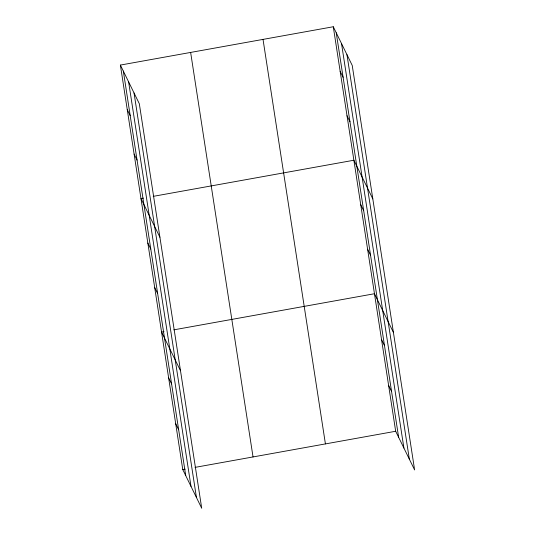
<?xml version="1.0" encoding="UTF-8"?>
<svg xmlns="http://www.w3.org/2000/svg" width="535" height="535" viewBox="0 0 535 535"><rect width="100%" height="100%" fill="white"/><g stroke="black" fill="none" stroke-linecap="round" stroke-linejoin="round"><path stroke-width="0.8" d="M120.382 65.076L139.321 103.736L201.715 508.25L182.776 469.59L120.382 65.076L333.285 26.75L352.224 65.41L414.618 469.924L395.679 431.263L333.285 26.75M143.42 198.124L140.972 198.565L159.911 237.226M153.224 196.358L353.876 160.239L372.815 198.9M164.011 331.613L161.563 332.054L180.502 370.715M173.815 329.848L374.467 293.728L393.406 332.389M182.776 469.59L185.224 469.148M195.028 467.383L395.679 431.263M340.146 71.249L343.102 77.281M347.008 115.741L349.964 121.773M360.737 204.738L363.693 210.77M367.598 249.236L370.554 255.269M381.535 339.578L384.491 345.61M388.604 385.421L391.56 391.453M127.243 109.568L130.199 115.6M134.111 154.067L137.06 160.099M147.834 243.057L150.79 249.089M154.695 287.556L157.651 293.588M168.632 377.897L171.588 383.929M175.707 423.74L178.657 429.772M346.947 54.644L409.342 459.157M341.517 43.549L403.912 448.062M336.241 32.782L398.635 437.296M263.026 39.396L325.42 443.91M190.641 52.423L253.035 456.943M134.044 92.97L196.439 497.483M128.614 81.875L191.008 486.389M123.338 71.108L185.732 475.622"/></g></svg>
